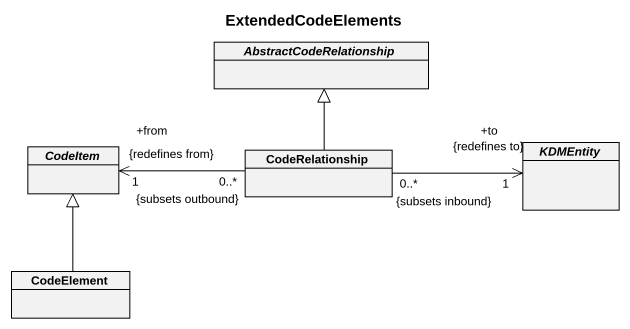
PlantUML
@startuml
title ExtendedCodeElements
hide circle
hide empty members
abstract class AbstractCodeRelationship
abstract class CodeItem
class CodeRelationship
abstract class KDMEntity
class CodeElement
CodeRelationship -up-|> AbstractCodeRelationship
CodeRelationship "0..*\n{subsets outbound}" -left-> "+from\n1\n{redefines from}" CodeItem
CodeRelationship "0..*\n{subsets inbound}" -right-> "+to\n1\n{redefines to}" KDMEntity
CodeElement -up-|> CodeItem
@enduml
